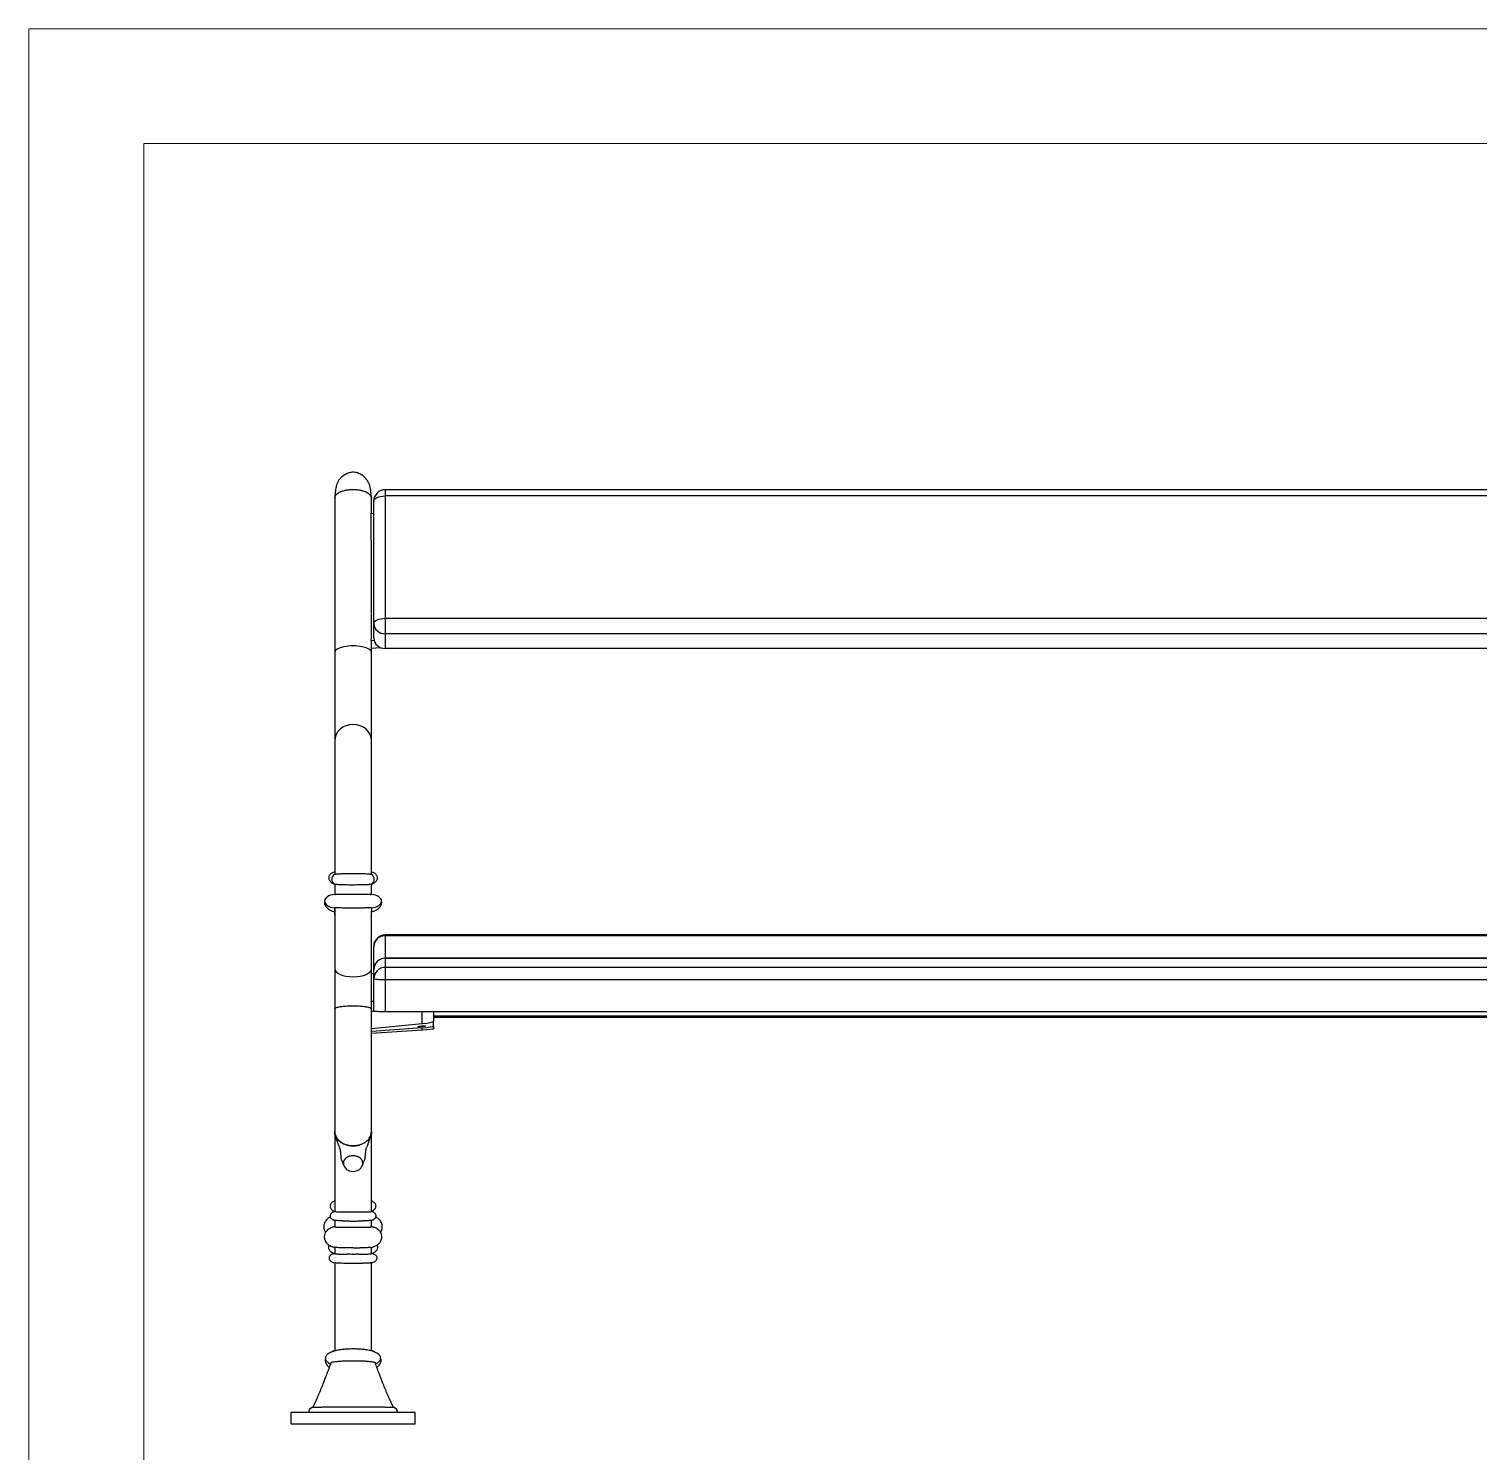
# Model space of a CAD drawing. Header units: millimetres. Extents: x 2710 to 8650, y -4054 to 146.
# Drawn here: x 2710 to 3974, y -1094 to 146 of the extents above; entities that cross this region are included whole.
import ezdxf

# ---------------------------------------------------------------- set-up
doc = ezdxf.new("R2010")
doc.units = ezdxf.units.MM
doc.layers.add('tabelka', color=155, linetype='Continuous')

# ---------------------------------------------------------------- blocks, each defined once
blk = doc.blocks.new('front')
at = {"linetype": 'Continuous'}
for p, q in [((-3297.6, 660.4), (-3297.6, 526.1)), ((-3265.6, 647.1), (-3265.6, 660.4)), ((-3263.6, 551), (-3263.6, 657.7)), ((-1473.6, 667.7), (-3253.6, 667.7)), ((-3253.6, 667.7), (-3253.6, 662.3)), ((-3253.6, 662.3), (-3253.6, 555.6)), ((-1473.6, 662.3), (-3253.6, 662.3)), ((-3265.7, 623.6), (-3265.7, 647.1)), ((-3265.7, 647.1), (-3263.6, 647)), ((-3265.6, 559.6), (-3265.6, 623.8)), ((-3263.6, 538.2), (-3263.6, 551)), ((-3253.6, 555.6), (-1473.6, 555.6)), ((-3253.6, 555.6), (-3253.6, 542.1)), ((-3263.3, 536.1), (-3265.7, 536)), ((-3265.7, 536), (-3265.7, 535.4)), ((-3265.6, 526.1), (-3265.6, 535.5)), ((-1473.6, 542.1), (-3253.6, 542.1)), ((-3253.6, 542.1), (-3253.6, 529.3)), ((-3297.6, 526.1), (-3297.6, 525.5)), ((-3297.6, 525.5), (-3297.6, 448.9)), ((-3265.6, 529.6), (-3258, 530.2)), ((-3265.6, 525.5), (-3265.6, 526.1)), ((-3265.6, 448.9), (-3265.6, 525.5)), ((-1473.6, 529.3), (-3253.6, 529.3)), ((-3297.6, 448.9), (-3297.6, 332.3)), ((-3265.6, 332.3), (-3265.6, 448.9)), ((-3297.6, 323.6), (-3297.6, 314.8)), ((-3265.6, 314.8), (-3265.6, 323.6)), ((-3297.6, 302.9), (-3297.6, 296.9)), ((-3297.6, 299.9), (-3297.6, 300.1)), ((-3297.6, 296.9), (-3297.6, 250)), ((-3265.6, 250), (-3265.6, 300.3)), ((-1473.6, 279.4), (-3253.6, 279.4)), ((-3253.6, 279.4), (-3253.6, 278.6)), ((-1473.6, 278.6), (-3253.6, 278.6)), ((-3253.6, 278.6), (-3253.6, 259.1)), ((-3263.6, 249.1), (-3263.6, 269.4)), ((-1473.6, 259.1), (-3253.6, 259.1)), ((-3253.6, 259.1), (-3253.6, 259)), ((-3253.6, 259), (-3253.6, 251.2)), ((-1473.6, 259), (-3253.6, 259)), ((-3297.6, 250), (-3297.6, 214.7)), ((-3265.6, 214.7), (-3265.6, 250)), ((-3265.6, 245.8), (-3263.6, 245.8)), ((-3263.6, 241.2), (-3263.6, 249.1)), ((-3263.6, 213.4), (-3263.6, 241.2)), ((-3253.6, 251.2), (-1473.6, 251.2)), ((-3253.6, 251.2), (-3253.6, 240.2)), ((-1473.6, 240.2), (-3253.6, 240.2)), ((-3253.6, 240.2), (-3253.6, 212.3)), ((-3265.6, 221.8), (-3263.6, 221.8)), ((-3297.6, 214.7), (-3297.6, 107.6)), ((-3265.6, 107), (-3265.6, 214.7)), ((-3262.1, 212.8), (-3265.6, 212.8)), ((-3265.6, 197.9), (-3221.3, 202.1)), ((-1473.6, 212.3), (-3253.6, 212.3)), ((-3221.3, 202.1), (-3221.3, 212.3)), ((-3211.6, 212.3), (-3211.6, 204.1)), ((-1516.6, 208.6), (-3211.6, 208.6)), ((-1516.6, 207.5), (-3211.6, 207.5)), ((-3211.6, 200.1), (-3211.6, 204.1)), ((-3221.3, 198.5), (-3265.6, 195.2)), ((-3265.6, 193.7), (-3221.3, 196.8)), ((-3221.3, 196.8), (-3221.3, 198.5)), ((-3211.6, 200.1), (-3211.6, 197.6)), ((-3297.6, 107), (-3297.6, 38.3)), ((-3296.5, 103.2), (-3296.4, 102.9)), ((-3267.7, 100.2), (-3267.4, 101.2)), ((-3266.8, 102.9), (-3266.7, 103.2)), ((-3265.6, 38.3), (-3265.6, 107)), ((-3281.6, 95.5), (-3281.6, 95.5)), ((-3297.6, 30.7), (-3297.6, 24.9)), ((-3282.9, 29.9), (-3281.6, 29.9)), ((-3265.6, 24.9), (-3265.6, 30.7)), ((-3297.6, 7.2), (-3297.6, 1.5)), ((-3265.6, 1.5), (-3265.6, 7.2)), ((-3297.6, -6.4), (-3297.6, -83.4)), ((-3265.6, -83.4), (-3265.6, -6.4)), ((-3335.7, -147.1), (-3335.7, -137.1)), ((-3227.5, -137.1), (-3335.7, -137.1)), ((-3227.5, -147.1), (-3227.5, -137.1)), ((-3227.5, -147.1), (-3335.7, -147.1))]:
    blk.add_line(p, q, dxfattribs=at)
at = {"linetype": 'Continuous', "flags": 128}
for points in [[(-3263.6, 657.7), (-3263.4, 658.6), (-3262.9, 659.4), (-3261.9, 660.2), (-3260.7, 660.9), (-3259.2, 661.5), (-3257.4, 661.9), (-3255.6, 662.2), (-3253.6, 662.3)], [(-3263.6, 551), (-3263.4, 551.9), (-3262.9, 552.8), (-3261.9, 553.6), (-3260.7, 554.2), (-3259.2, 554.8), (-3257.4, 555.2), (-3255.6, 555.5), (-3253.6, 555.6)], [(-3253.6, 240.2), (-3255.6, 240.2), (-3257.4, 240.2), (-3259.2, 240.3), (-3260.7, 240.5), (-3261.9, 240.6), (-3262.9, 240.8), (-3263.4, 241), (-3263.6, 241.2)], [(-3253.6, 212.3), (-3255.6, 212.3), (-3257.4, 212.4), (-3259.2, 212.5), (-3260.7, 212.6), (-3261.9, 212.8), (-3262.9, 213), (-3263.4, 213.2), (-3263.6, 213.4)], [(-3281.6, 95.5), (-3284.7, 95.7), (-3287.7, 96.4), (-3290.5, 97.6), (-3292.9, 99.1), (-3294.9, 100.9), (-3296.4, 103), (-3297.3, 105.3), (-3297.6, 107.6), (-3297.6, 107.9)], [(-3265.6, 107.9), (-3265.6, 107.6), (-3265.9, 105.3), (-3266.8, 103), (-3268.3, 100.9), (-3270.3, 99.1), (-3272.7, 97.6), (-3275.5, 96.4), (-3278.5, 95.7), (-3281.6, 95.5)]]:
    blk.add_lwpolyline(points, dxfattribs=at)
at = {"linetype": 'Continuous'}
for centre, radius, start, end in [((-3253.6, 657.7), 10, 90, 180), ((-3254.1, 551.6), 9.49, 183.5631, 273.1674), ((-3254.1, 538.8), 9.49, 183.5632, 273.1671), ((-3295.2, 327.9), 5, 118.1611, 241.1371), ((-3268.1, 327.9), 5, 298.6355, 61.6626), ((-3253.6, 269.4), 10, 90, 180), ((-3254, 269), 9.63, 87.716, 177.5177), ((-3253.6, 249.1), 10, 90, 180), ((-3253.6, 249.1), 9.97, 89.8415, 179.8407), ((-3253.6, 241.2), 9.97, 89.8415, 179.8407)]:
    blk.add_arc(centre, radius, start, end, dxfattribs=at)
for centre, major_axis, ratio, start_param, end_param in [((-3281.6, 526.1), (16, 0), 0.335382, 0, 3.141593), ((-3281.6, 448.9), (-16, 0), 0.875, 3.141593, 6.283185), ((-3295.4, 308.9), (-11, 0), 0.545455, 4.916777, 7.656712), ((-3267.8, 308.9), (11, 0), 0.545455, 4.908869, 7.653672), ((-3281.6, 250), (16, 0), 0.441764, 3.141593, 6.283185), ((-3221.6, 203.2), (10, 0.92), 0.104167, 4.739782, 6.273588), ((-3221.6, 199.4), (10, 0.72), 0.094476, 4.74263, 6.276407), ((-3221.6, 196.9), (10, 0.71), 0.011649, 4.748576, 6.282353), ((-3281.6, 80.7), (8.52, 0), 0.882353, 3.275401, 6.145454), ((-3314.6, -137.1), (6, 0), 0.833333, 1.910379, 3.141593), ((-3314.6, -137.1), (-6, 0), 0.833333, 5.056836, 6.283185), ((-3248.6, -137.1), (-6, 0), 0.833333, 3.141593, 4.394245), ((-3248.6, -137.1), (6, 0), 0.833333, 0, 1.220088)]:
    blk.add_ellipse(centre, major_axis=major_axis, ratio=ratio, start_param=start_param, end_param=end_param, dxfattribs=at)
blk.add_ellipse((-3221.6, 199.8), major_axis=(3.5, 0.25), ratio=0.094476, dxfattribs=at)
for points, knots in [([(-3265.6, 660.7), (-3265.7, 661.4), (-3265.8, 662.7), (-3266, 664.8), (-3266.2, 666.8), (-3266.5, 668.5), (-3266.8, 670.1), (-3267.3, 672.4), (-3268.5, 674.8), (-3269.8, 676.7), (-3271.4, 678.6), (-3274, 680.7), (-3277.1, 682.2), (-3279.9, 682.9), (-3282.1, 683), (-3284.2, 682.7), (-3286.3, 682.1), (-3288.3, 681.1), (-3290.1, 680), (-3291.6, 678.7), (-3292.8, 677.5), (-3293.7, 676.4), (-3294.3, 675.5), (-3294.8, 674.7), (-3295.3, 673.6), (-3295.8, 672.4), (-3296.3, 670.8), (-3296.7, 668.9), (-3297, 666.7), (-3297.3, 664), (-3297.5, 661.8), (-3297.6, 660.7)], [0, 0, 0, 0, 0.031316, 0.059318, 0.106102, 0.141107, 0.166536, 0.214968, 0.265658, 0.291373, 0.317813, 0.374394, 0.435285, 0.466915, 0.498301, 0.529738, 0.56157, 0.593954, 0.626614, 0.65552, 0.679634, 0.699708, 0.717013, 0.738355, 0.766445, 0.792853, 0.822633, 0.860149, 0.901781, 0.948074, 1, 1, 1, 1]), ([(-3297.6, 660.4), (-3297.6, 660.4), (-3297.7, 660.9), (-3297.4, 661.9), (-3296.5, 663.3), (-3295, 664.6), (-3293, 665.8), (-3290.5, 666.7), (-3287.8, 667.4), (-3284.7, 667.8), (-3281.6, 668), (-3278.5, 667.8), (-3275.5, 667.4), (-3272.7, 666.7), (-3270.3, 665.8), (-3268.3, 664.6), (-3266.7, 663.3), (-3265.9, 661.9), (-3265.5, 660.9), (-3265.6, 660.4), (-3265.6, 660.4)], [0, 0, 0, 0, 0.002728, 0.060722, 0.119372, 0.179217, 0.240588, 0.303571, 0.368005, 0.433529, 0.499635, 0.565741, 0.631265, 0.6957, 0.758681, 0.820053, 0.879898, 0.938547, 0.996542, 1, 1, 1, 1]), ([(-3265.7, 536), (-3265.6, 543.2), (-3265.6, 551), (-3265.6, 558.8), (-3265.6, 559.3)], [0, 0, 0, 0, 0.934148, 1, 1, 1, 1]), ([(-3297.6, 334.4), (-3297.8, 334.4), (-3298.5, 334.2), (-3299.5, 333.8), (-3300.7, 333.1), (-3301.6, 332.3), (-3302.3, 331.4), (-3302.8, 330.4), (-3302.9, 329.3), (-3302.7, 328.1), (-3302.2, 327), (-3301.4, 325.9), (-3300.3, 325), (-3299, 324.2), (-3298.1, 323.8), (-3297.6, 323.7), (-3297.6, 323.7)], [0, 0, 0, 0, 0.044957, 0.156495, 0.242684, 0.318861, 0.38936, 0.455221, 0.518569, 0.582761, 0.650593, 0.725627, 0.812651, 0.900912, 0.998835, 1, 1, 1, 1]), ([(-3297.5, 332.3), (-3297.5, 332.4), (-3297.5, 332.4), (-3296.8, 332.5), (-3295.4, 332.7), (-3293.5, 332.8), (-3291.7, 332.9), (-3289.7, 332.9), (-3287.3, 332.9), (-3284.6, 332.9), (-3281.8, 332.9), (-3278.8, 332.9), (-3275.9, 332.9), (-3273.1, 332.9), (-3270.7, 332.9), (-3268.6, 332.8), (-3267.1, 332.6), (-3266.1, 332.5), (-3265.7, 332.4), (-3265.7, 332.3), (-3265.7, 332.3)], [0, 0, 0, 0, 0.024762, 0.071144, 0.162896, 0.211671, 0.26159, 0.316058, 0.37179, 0.43287, 0.495485, 0.561005, 0.628407, 0.694022, 0.761846, 0.822298, 0.885077, 0.937379, 0.991605, 1, 1, 1, 1]), ([(-3265.4, 323.8), (-3265.3, 323.8), (-3264.8, 324), (-3263.8, 324.4), (-3262.7, 325.2), (-3261.7, 326.1), (-3260.9, 327.2), (-3260.4, 328.4), (-3260.3, 329.5), (-3260.5, 330.7), (-3261.1, 331.7), (-3261.9, 332.6), (-3263, 333.4), (-3264.3, 334), (-3265.1, 334.3), (-3265.6, 334.4)], [0, 0, 0, 0, 0.021926, 0.111562, 0.1938, 0.27398, 0.350057, 0.420369, 0.486815, 0.553235, 0.62359, 0.702908, 0.786888, 0.885951, 1, 1, 1, 1]), ([(-3265.7, 323.6), (-3265.7, 323.6), (-3265.6, 323.6), (-3266, 323.5), (-3267.1, 323.4), (-3268.8, 323.2), (-3270.4, 323.1), (-3272.3, 323), (-3274.6, 323), (-3277, 323), (-3279.8, 323), (-3282.7, 322.9), (-3285.7, 323), (-3288.6, 323), (-3291.2, 323), (-3293.5, 323.2), (-3295.3, 323.3), (-3296.6, 323.4), (-3297.4, 323.5), (-3297.5, 323.6), (-3297.6, 323.6)], [0, 0, 0, 0, 0.013313, 0.05942, 0.147326, 0.193559, 0.240902, 0.291944, 0.344182, 0.40116, 0.45951, 0.522052, 0.586295, 0.650642, 0.717096, 0.777274, 0.839703, 0.892484, 0.947233, 1, 1, 1, 1]), ([(-3306.3, 309.2), (-3306.4, 308.9), (-3306.6, 308.2), (-3306.6, 307), (-3306.2, 305.8), (-3305.6, 304.5), (-3304.6, 303.3), (-3303.3, 302.1), (-3301.6, 301.1), (-3299.8, 300.2), (-3298.5, 299.8), (-3297.7, 299.6), (-3297.6, 299.6)], [0, 0, 0, 0, 0.066625, 0.152782, 0.241377, 0.33544, 0.439084, 0.556462, 0.692458, 0.829399, 0.975062, 1, 1, 1, 1]), ([(-3297.6, 314.8), (-3297.5, 314.8), (-3297.2, 314.8), (-3295.5, 314.9), (-3293.6, 314.9), (-3291.8, 314.9), (-3289.8, 314.9), (-3287.4, 314.9), (-3284.7, 314.9), (-3281.9, 314.9), (-3278.9, 314.9), (-3276, 314.9), (-3273.2, 314.9), (-3270.7, 314.9), (-3268.6, 314.9), (-3267.1, 314.9), (-3266.1, 314.8), (-3265.7, 314.8), (-3265.7, 314.8), (-3265.7, 314.8)], [0, 0, 0, 0, 0.0858319, 0.1741464, 0.2209629, 0.2688772, 0.3211147, 0.3745636, 0.4331359, 0.4931577, 0.5565516, 0.6217556, 0.6853705, 0.7511663, 0.8093214, 0.8697161, 0.9200314, 0.9721943, 1, 1, 1, 1]), ([(-3265.6, 299.6), (-3265.3, 299.7), (-3264.3, 299.9), (-3262.8, 300.5), (-3261.1, 301.4), (-3259.6, 302.4), (-3258.3, 303.6), (-3257.4, 304.9), (-3256.8, 306.2), (-3256.6, 307.5), (-3256.7, 308.5), (-3256.9, 309), (-3256.9, 309.2)], [0, 0, 0, 0, 0.085847, 0.218217, 0.345192, 0.470585, 0.588815, 0.695621, 0.792065, 0.881869, 0.969677, 1, 1, 1, 1]), ([(-3297.6, 296.9), (-3297.6, 297.7), (-3297.6, 298.9), (-3297.6, 300.2), (-3297.6, 301), (-3297.6, 301.6), (-3297.6, 302.3), (-3297.6, 302.8), (-3297.6, 303), (-3297.6, 303.1)], [0, 0, 0, 0, 0.403071, 0.583231, 0.628271, 0.764171, 0.911493, 0.948323, 1, 1, 1, 1]), ([(-3265.7, 303.1), (-3265.8, 303.1), (-3265.9, 303), (-3266.6, 303), (-3267.5, 303), (-3268.8, 303), (-3270.4, 303), (-3272.3, 302.9), (-3274.6, 302.9), (-3277.1, 302.9), (-3279.8, 302.9), (-3282.7, 302.9), (-3285.7, 302.9), (-3288.6, 302.9), (-3291.2, 302.9), (-3293.6, 303), (-3295.3, 303), (-3296.6, 303), (-3297.4, 303), (-3297.5, 303.1), (-3297.5, 303.1)], [0, 0, 0, 0, 0.048103, 0.093155, 0.139405, 0.186642, 0.235011, 0.287206, 0.340609, 0.399164, 0.459138, 0.523164, 0.588944, 0.654614, 0.722414, 0.784155, 0.848211, 0.902255, 0.958331, 1, 1, 1, 1]), ([(-3265.6, 303.1), (-3265.6, 302.7), (-3265.6, 301.9), (-3265.6, 301), (-3265.6, 300.4), (-3265.6, 300.3)], [0, 0, 0, 0, 0.370074, 0.828932, 1, 1, 1, 1]), ([(-3297.6, 214.7), (-3297.6, 214.7), (-3297.6, 214.9), (-3297.5, 215.3), (-3296.7, 215.9), (-3295.4, 216.4), (-3293.7, 216.8), (-3291.5, 217.1), (-3289.2, 217.3), (-3286.6, 217.5), (-3284, 217.6), (-3281.4, 217.6), (-3278.8, 217.6), (-3276.3, 217.5), (-3274, 217.3), (-3271.9, 217.1), (-3270, 216.9), (-3268.4, 216.5), (-3267.1, 216.1), (-3266.2, 215.7), (-3265.7, 215.2), (-3265.6, 214.8), (-3265.6, 214.7), (-3265.6, 214.7)], [0, 0, 0, 0, 0.00043, 0.059157, 0.11951, 0.17916, 0.240856, 0.295589, 0.352162, 0.402982, 0.455407, 0.504119, 0.554282, 0.602392, 0.651865, 0.700636, 0.750721, 0.80142, 0.853425, 0.907387, 0.962696, 0.99957, 1, 1, 1, 1]), ([(-3297.6, 107.9), (-3297.5, 106.9), (-3297.3, 105.3), (-3296.4, 103.2), (-3295.3, 101.4), (-3293.8, 99.8), (-3292, 98.4), (-3289.9, 97.3), (-3287.6, 96.4), (-3285, 95.7), (-3283, 95.5), (-3281.8, 95.5), (-3281.6, 95.5)], [0, 0, 0, 0, 0.140495, 0.235982, 0.334137, 0.431776, 0.531891, 0.636639, 0.743955, 0.85811, 0.975176, 1, 1, 1, 1]), ([(-3295.8, 100.9), (-3296.1, 101.4), (-3296.8, 102.6), (-3297.4, 104.6), (-3297.6, 106.2), (-3297.6, 107), (-3297.6, 107)], [0, 0, 0, 0, 0.260623, 0.623811, 0.99734, 1, 1, 1, 1]), ([(-3296.9, 104.3), (-3296.9, 104.2), (-3296.8, 103.9), (-3296.6, 103.3), (-3296.3, 102.8), (-3296.2, 102.4), (-3296, 102), (-3296, 101.6), (-3295.9, 101.4), (-3295.8, 101.2)], [0, 0, 0, 0, 0.052042, 0.165001, 0.2791, 0.348633, 0.417989, 0.604688, 1, 1, 1, 1]), ([(-3295.9, 101.2), (-3295.8, 100.9), (-3295.7, 100.7), (-3295.6, 100.3), (-3295.6, 100.2)], [0, 0, 0, 0, 0.738353, 1, 1, 1, 1]), ([(-3281.6, 95.5), (-3280.8, 95.5), (-3279, 95.6), (-3276.3, 96.2), (-3273.7, 97.1), (-3271.2, 98.4), (-3269.1, 100.1), (-3267.5, 102), (-3266.4, 104), (-3265.8, 106), (-3265.7, 107.3), (-3265.6, 107.9)], [0, 0, 0, 0, 0.109475, 0.2214559, 0.3438741, 0.4702835, 0.5852211, 0.7042124, 0.8082236, 0.9157375, 1, 1, 1, 1]), ([(-3265.6, 107), (-3265.6, 107), (-3265.6, 106.5), (-3265.7, 105.3), (-3266.1, 103.4), (-3266.8, 101.9), (-3267.4, 101), (-3267.5, 100.9)], [0, 0, 0, 0, 0.002659, 0.230733, 0.564614, 0.906609, 1, 1, 1, 1]), ([(-3267.4, 101.2), (-3267.4, 101.4), (-3267.3, 101.6), (-3267.2, 102), (-3267.1, 102.3), (-3267, 102.6), (-3266.8, 103.1), (-3266.5, 103.6), (-3266.4, 104), (-3266.4, 104.1)], [0, 0, 0, 0, 0.454739, 0.573663, 0.661319, 0.732434, 0.803294, 0.947682, 1, 1, 1, 1]), ([(-3291.1, 82.1), (-3291.2, 82.4), (-3291.9, 83.8), (-3292.1, 86.5), (-3292.3, 89.7), (-3292.7, 92.5), (-3293.7, 95.1), (-3294.8, 97.6), (-3295.3, 99.3), (-3295.6, 100.2)], [0, 0, 0, 0, 0.041118, 0.251793, 0.406948, 0.562737, 0.703267, 0.846465, 1, 1, 1, 1]), ([(-3267.7, 100.2), (-3268, 99.2), (-3268.5, 97.3), (-3269.7, 94.8), (-3270.7, 92.1), (-3271, 89), (-3271.2, 85.8), (-3271.6, 83.5), (-3272, 82.3), (-3272.1, 82.1)], [0, 0, 0, 0, 0.174103, 0.315607, 0.458755, 0.631017, 0.801654, 0.974895, 1, 1, 1, 1]), ([(-3291.2, 82.1), (-3290.9, 81.5), (-3290.6, 80.3), (-3290, 79), (-3289.7, 78.3), (-3289.5, 77.9)], [0, 0, 0, 0, 0.387064, 0.673705, 1, 1, 1, 1]), ([(-3273.1, 80.4), (-3273.1, 80.6), (-3273.1, 81), (-3273.3, 81.7), (-3273.5, 82.3), (-3273.7, 82.9), (-3274.1, 83.4), (-3274.5, 84), (-3275, 84.5), (-3275.6, 85), (-3276.4, 85.5), (-3277.3, 86), (-3279, 86.6), (-3280.9, 86.9), (-3282.8, 86.8), (-3283.9, 86.7), (-3284.9, 86.4), (-3286, 86), (-3286.9, 85.5), (-3287.6, 85), (-3288.2, 84.5), (-3288.7, 84), (-3289.1, 83.4), (-3289.5, 82.9), (-3289.8, 82.3), (-3290, 81.7), (-3290.1, 81), (-3290.1, 80.4), (-3290.1, 79.9), (-3290.1, 79.7), (-3290.1, 79.6)], [0, 0, 0, 0, 0.028317, 0.05671, 0.085253, 0.114013, 0.140222, 0.172397, 0.20004, 0.232165, 0.267981, 0.309185, 0.355914, 0.482927, 0.527479, 0.570048, 0.610517, 0.657246, 0.698447, 0.734265, 0.76639, 0.794034, 0.826207, 0.852418, 0.881178, 0.909721, 0.938115, 0.966431, 0.994748, 1, 1, 1, 1]), ([(-3273.5, 78.5), (-3273.4, 78.7), (-3273.1, 79.2), (-3272.7, 80.4), (-3272.3, 81.5), (-3272.1, 82.1)], [0, 0, 0, 0, 0.181088, 0.527263, 1, 1, 1, 1]), ([(-3273.2, 79.6), (-3273.2, 79.7), (-3273.1, 79.9), (-3273.1, 80.2), (-3273.1, 80.4)], [0, 0, 0, 0, 0.181249, 1, 1, 1, 1]), ([(-3297.6, 47.6), (-3298, 47.5), (-3298.8, 47.1), (-3299.8, 46.4), (-3300.8, 45.5), (-3301.4, 44.5), (-3301.7, 43.4), (-3301.7, 42.4), (-3301.3, 41.3), (-3300.6, 40.3), (-3299.5, 39.3), (-3298.5, 38.7), (-3297.8, 38.4), (-3297.6, 38.3)], [0, 0, 0, 0, 0.088619, 0.197921, 0.295748, 0.384162, 0.466296, 0.546568, 0.630379, 0.722424, 0.831462, 0.950728, 1, 1, 1, 1]), ([(-3297.6, 38.3), (-3297.7, 38.3), (-3298, 38.2), (-3298.7, 38), (-3299.5, 37.6), (-3300.4, 37), (-3301.2, 36.2), (-3301.6, 35.2), (-3301.7, 34.2), (-3301.5, 33.3), (-3300.9, 32.4), (-3300, 31.6), (-3299, 31.1), (-3298.1, 30.8), (-3297.5, 30.6), (-3297.2, 30.6), (-3297.1, 30.6)], [0, 0, 0, 0, 0.025618, 0.094788, 0.170236, 0.255177, 0.340444, 0.416316, 0.485969, 0.555828, 0.630786, 0.715916, 0.817402, 0.896496, 0.974775, 1, 1, 1, 1]), ([(-3297.6, 38.3), (-3297.6, 38.2), (-3297.5, 38.2), (-3296.8, 38.1), (-3295.5, 38.1), (-3293.6, 38), (-3291.8, 38), (-3289.7, 38), (-3287.3, 38), (-3284.7, 37.9), (-3281.8, 37.9), (-3278.9, 37.9), (-3275.9, 38), (-3273.1, 38), (-3270.6, 38), (-3268.6, 38.1), (-3267.1, 38.1), (-3266.1, 38.1), (-3265.7, 38.2), (-3265.7, 38.2), (-3265.7, 38.3)], [0, 0, 0, 0, 0.043007, 0.087222, 0.175705, 0.222707, 0.270815, 0.323237, 0.376875, 0.435584, 0.495745, 0.559264, 0.624598, 0.688284, 0.754156, 0.812324, 0.872725, 0.923125, 0.975375, 1, 1, 1, 1]), ([(-3266.1, 30.6), (-3266, 30.6), (-3265.8, 30.6), (-3265.3, 30.7), (-3264.5, 31), (-3263.6, 31.4), (-3262.8, 32), (-3262, 32.8), (-3261.6, 33.7), (-3261.5, 34.7), (-3261.8, 35.7), (-3262.4, 36.5), (-3263.3, 37.3), (-3264.3, 37.9), (-3265.1, 38.2), (-3265.5, 38.3), (-3265.6, 38.3)], [0, 0, 0, 0, 0.016756, 0.091008, 0.160207, 0.23481, 0.317885, 0.401416, 0.47632, 0.545932, 0.616701, 0.69304, 0.780061, 0.883264, 0.963037, 1, 1, 1, 1]), ([(-3265.6, 38.3), (-3265.3, 38.4), (-3264.5, 38.8), (-3263.4, 39.6), (-3262.5, 40.5), (-3261.9, 41.5), (-3261.6, 42.5), (-3261.6, 43.6), (-3261.9, 44.7), (-3262.7, 45.7), (-3263.7, 46.6), (-3264.8, 47.3), (-3265.4, 47.6), (-3265.6, 47.6)], [0, 0, 0, 0, 0.089217, 0.198087, 0.295609, 0.383906, 0.466068, 0.546554, 0.630782, 0.723662, 0.834271, 0.954956, 1, 1, 1, 1]), ([(-3301.5, 33.5), (-3301.9, 33.2), (-3302.9, 32.7), (-3304.2, 31.6), (-3305.3, 30.3), (-3306.2, 28.9), (-3306.8, 27.4), (-3307.2, 25.8), (-3307.2, 24.2), (-3306.8, 22.6), (-3306.3, 21.2), (-3305.8, 20.4), (-3305.6, 20.1)], [0, 0, 0, 0, 0.104576, 0.218209, 0.326609, 0.43088, 0.531662, 0.630152, 0.728125, 0.82767, 0.930452, 1, 1, 1, 1]), ([(-3290.5, 30.1), (-3290.7, 30.1), (-3291.8, 30.1), (-3293.5, 30.2), (-3295.3, 30.3), (-3296.6, 30.4), (-3297, 30.5), (-3297.1, 30.6)], [0, 0, 0, 0, 0.077523, 0.336256, 0.604773, 0.830351, 1, 1, 1, 1]), ([(-3290.5, 30.1), (-3290.4, 30.1), (-3289.8, 30), (-3288.7, 30), (-3287.2, 30), (-3285.8, 30), (-3284.5, 30), (-3283.6, 29.9), (-3283, 29.9), (-3282.9, 29.9)], [0, 0, 0, 0, 0.046329, 0.258464, 0.460266, 0.657363, 0.802287, 0.964116, 1, 1, 1, 1]), ([(-3281.6, 29.9), (-3280.9, 29.9), (-3279.9, 29.9), (-3278.4, 30), (-3277.1, 30), (-3275.7, 30), (-3274.3, 30), (-3273.4, 30), (-3272.9, 30.1), (-3272.9, 30.1)], [0, 0, 0, 0, 0.233554, 0.328427, 0.484301, 0.643359, 0.811063, 0.982504, 1, 1, 1, 1]), ([(-3266.1, 30.6), (-3266.2, 30.5), (-3266.6, 30.5), (-3267.5, 30.4), (-3268.8, 30.2), (-3270.4, 30.2), (-3271.8, 30.1), (-3272.7, 30.1), (-3272.9, 30.1)], [0, 0, 0, 0, 0.15225, 0.339665, 0.531832, 0.728588, 0.941379, 1, 1, 1, 1]), ([(-3257.7, 20.1), (-3257.4, 20.5), (-3256.9, 21.2), (-3256.4, 22.7), (-3256.1, 24.3), (-3256.1, 25.9), (-3256.4, 27.5), (-3257.1, 29.1), (-3258.1, 30.5), (-3259.3, 31.8), (-3260.6, 32.8), (-3261.4, 33.3), (-3261.8, 33.5)], [0, 0, 0, 0, 0.074868, 0.176575, 0.275758, 0.374185, 0.474058, 0.577109, 0.686199, 0.804976, 0.922726, 1, 1, 1, 1]), ([(-3297.6, 25), (-3297.8, 24.9), (-3298.3, 24.9), (-3299.1, 24.7), (-3300.1, 24.4), (-3301.3, 23.9), (-3302.6, 23.2), (-3303.9, 22.2), (-3305.1, 20.9), (-3306, 19.5), (-3306.5, 18), (-3306.8, 16.5), (-3306.7, 14.9), (-3306.3, 13.4), (-3305.6, 12), (-3304.6, 10.7), (-3303.3, 9.5), (-3301.9, 8.5), (-3300.5, 7.9), (-3299.3, 7.5), (-3298.2, 7.2), (-3297.7, 7.1), (-3297.4, 7.1)], [0, 0, 0, 0, 0.030431, 0.06742, 0.106422, 0.150366, 0.2023, 0.260391, 0.31885, 0.374994, 0.428912, 0.4814, 0.533499, 0.5862, 0.640272, 0.696616, 0.755931, 0.818733, 0.872713, 0.917363, 0.9591, 1, 1, 1, 1]), ([(-3297.6, 24.9), (-3297.6, 24.9), (-3297.5, 24.8), (-3296.7, 24.7), (-3295.2, 24.7), (-3293.2, 24.6), (-3291.3, 24.6), (-3289.2, 24.5), (-3286.7, 24.5), (-3284, 24.5), (-3281.2, 24.5), (-3278.2, 24.5), (-3275.2, 24.5), (-3272.5, 24.5), (-3270.1, 24.6), (-3268.2, 24.7), (-3266.8, 24.7), (-3266, 24.8), (-3265.6, 24.8), (-3265.7, 24.9), (-3265.7, 24.9)], [0, 0, 0, 0, 0.047912, 0.097506, 0.186251, 0.233741, 0.282341, 0.335482, 0.389856, 0.449332, 0.510296, 0.574189, 0.639945, 0.703323, 0.768919, 0.826252, 0.885802, 0.935324, 0.986633, 1, 1, 1, 1]), ([(-3266.4, 7), (-3266.3, 7), (-3265.9, 7), (-3265.1, 7.2), (-3264.2, 7.4), (-3263.1, 7.7), (-3261.9, 8.2), (-3260.6, 9), (-3259.3, 10), (-3258.1, 11.2), (-3257.3, 12.6), (-3256.7, 14.2), (-3256.4, 15.7), (-3256.5, 17.2), (-3256.9, 18.8), (-3257.6, 20.2), (-3258.6, 21.5), (-3259.9, 22.7), (-3261.4, 23.6), (-3262.7, 24.2), (-3263.9, 24.6), (-3264.9, 24.9), (-3265.4, 24.9), (-3265.6, 25)], [0, 0, 0, 0, 0.026478, 0.068231, 0.103988, 0.142042, 0.185271, 0.236464, 0.293428, 0.350429, 0.405075, 0.457475, 0.508383, 0.558803, 0.609732, 0.661895, 0.716185, 0.773319, 0.833848, 0.884954, 0.927556, 0.967727, 1, 1, 1, 1]), ([(-3302.6, 9), (-3302.7, 8.7), (-3303.1, 8.1), (-3303.2, 7.1), (-3303.1, 6), (-3302.6, 5), (-3301.8, 3.9), (-3300.6, 2.9), (-3299.2, 2.1), (-3298.1, 1.8), (-3297.6, 1.6)], [0, 0, 0, 0, 0.099229, 0.203513, 0.307456, 0.417391, 0.540282, 0.688123, 0.848535, 1, 1, 1, 1]), ([(-3297.6, 1.6), (-3297.8, 1.6), (-3298.1, 1.5), (-3298.8, 1.4), (-3299.5, 1.2), (-3300.3, 0.8), (-3301.2, 0.3), (-3302, -0.4), (-3302.4, -1.3), (-3302.6, -2.3), (-3302.4, -3.3), (-3301.9, -4.2), (-3301.1, -5), (-3300.1, -5.6), (-3299.1, -6.1), (-3298.2, -6.3), (-3297.6, -6.4), (-3297.4, -6.5), (-3297.3, -6.5)], [0, 0, 0, 0, 0.053523, 0.126719, 0.184818, 0.244615, 0.30987, 0.378451, 0.441274, 0.499306, 0.55758, 0.620039, 0.690639, 0.773496, 0.843642, 0.908443, 0.979154, 1, 1, 1, 1]), ([(-3297.6, 1.5), (-3297.6, 1.5), (-3297.5, 1.4), (-3297, 1.3), (-3296.1, 1.3), (-3295, 1.2), (-3293.5, 1.1), (-3291.7, 1.1), (-3289.6, 1), (-3287.9, 1), (-3286.9, 1), (-3286.7, 1)], [0, 0, 0, 0, 0.110893, 0.224969, 0.336811, 0.451508, 0.571267, 0.693835, 0.827531, 0.964328, 1, 1, 1, 1]), ([(-3281.6, 6.5), (-3282.3, 6.5), (-3283.9, 6.5), (-3286.5, 6.5), (-3289.4, 6.5), (-3291.9, 6.6), (-3294.1, 6.7), (-3295.8, 6.9), (-3296.7, 7), (-3297, 7), (-3297.1, 7)], [0, 0, 0, 0, 0.094516, 0.2461, 0.395783, 0.550477, 0.688947, 0.832689, 0.953063, 1, 1, 1, 1]), ([(-3281.6, 0.9), (-3282.3, 0.9), (-3283.3, 0.9), (-3284.8, 1), (-3285.8, 1), (-3286.4, 1), (-3286.7, 1)], [0, 0, 0, 0, 0.416684, 0.586338, 0.864669, 1, 1, 1, 1]), ([(-3281.6, 6.5), (-3280.9, 6.5), (-3279.9, 6.5), (-3278.4, 6.5), (-3277.1, 6.5), (-3276.1, 6.5), (-3275.7, 6.5), (-3275.6, 6.5)], [0, 0, 0, 0, 0.357524, 0.503208, 0.742609, 0.98712, 1, 1, 1, 1]), ([(-3276.5, 1), (-3276.8, 1), (-3277.5, 1), (-3278.6, 1), (-3280, 0.9), (-3281, 0.9), (-3281.6, 0.9)], [0, 0, 0, 0, 0.179256, 0.414534, 0.659975, 1, 1, 1, 1]), ([(-3276.5, 1), (-3276.3, 1), (-3275.1, 1), (-3273, 1), (-3270.6, 1.1), (-3268.5, 1.2), (-3267.1, 1.3), (-3266.1, 1.3), (-3265.7, 1.4), (-3265.7, 1.5), (-3265.7, 1.5)], [0, 0, 0, 0, 0.039317, 0.202412, 0.37109, 0.520213, 0.675073, 0.804117, 0.937879, 1, 1, 1, 1]), ([(-3266.4, 7), (-3266.6, 7), (-3266.9, 6.9), (-3267.9, 6.8), (-3269.2, 6.7), (-3270.9, 6.6), (-3272.9, 6.6), (-3274.5, 6.5), (-3275.5, 6.5), (-3275.6, 6.5)], [0, 0, 0, 0, 0.090079, 0.25094, 0.417637, 0.588279, 0.773533, 0.963082, 1, 1, 1, 1]), ([(-3265.9, -6.5), (-3265.8, -6.5), (-3265.5, -6.4), (-3264.9, -6.3), (-3264.1, -6), (-3263.2, -5.7), (-3262.3, -5.1), (-3261.5, -4.3), (-3260.9, -3.4), (-3260.6, -2.4), (-3260.8, -1.4), (-3261.2, -0.5), (-3262, 0.3), (-3262.9, 0.8), (-3263.9, 1.2), (-3264.7, 1.5), (-3265.3, 1.6), (-3265.5, 1.6), (-3265.6, 1.6)], [0, 0, 0, 0, 0.040662, 0.105519, 0.163261, 0.225095, 0.294553, 0.369088, 0.436441, 0.496508, 0.554097, 0.614429, 0.681244, 0.759945, 0.827737, 0.892665, 0.971902, 1, 1, 1, 1]), ([(-3265.5, 1.6), (-3265.4, 1.6), (-3264.8, 1.8), (-3263.8, 2.3), (-3262.5, 3.1), (-3261.4, 4), (-3260.6, 5), (-3260.2, 6.1), (-3260, 7.2), (-3260.2, 8.2), (-3260.5, 8.7), (-3260.7, 9)], [0, 0, 0, 0, 0.022308, 0.176949, 0.325978, 0.460332, 0.581829, 0.693581, 0.800558, 0.90961, 1, 1, 1, 1]), ([(-3265.9, -6.5), (-3266, -6.5), (-3266.1, -6.5), (-3266.6, -6.6), (-3267.6, -6.7), (-3268.9, -6.7), (-3270.5, -6.8), (-3272.4, -6.9), (-3274.7, -7), (-3277.2, -7), (-3279.9, -7.1), (-3282.8, -7.1), (-3285.8, -7), (-3288.7, -7), (-3291.3, -6.9), (-3293.6, -6.8), (-3295.4, -6.7), (-3296.7, -6.6), (-3297.1, -6.5), (-3297.3, -6.5)], [0, 0, 0, 0, 0.006821, 0.055954, 0.106378, 0.158212, 0.211282, 0.268661, 0.327373, 0.391661, 0.45751, 0.527808, 0.600031, 0.672099, 0.746521, 0.814018, 0.884049, 0.943124, 1, 1, 1, 1]), ([(-3281.6, -81.6), (-3282.5, -81.6), (-3283.8, -81.6), (-3285.6, -81.7), (-3287.1, -81.8), (-3288.9, -81.9), (-3290.7, -82.1), (-3292.6, -82.3), (-3294.5, -82.6), (-3296.3, -83), (-3298.2, -83.5), (-3300, -84.1), (-3301.7, -84.8), (-3303.2, -85.7), (-3304.4, -86.6), (-3305.2, -87.6), (-3305.6, -88.7), (-3305.8, -89.7), (-3305.6, -90.8), (-3305, -91.8), (-3304.1, -92.8), (-3302.9, -93.8), (-3301.8, -94.4), (-3301.3, -94.6)], [0, 0, 0, 0, 0.061627, 0.086696, 0.128198, 0.171055, 0.21705, 0.265259, 0.315637, 0.36836, 0.423795, 0.482006, 0.540823, 0.595975, 0.645618, 0.689937, 0.730309, 0.768639, 0.807021, 0.847244, 0.891344, 0.94217, 1, 1, 1, 1]), ([(-3297.6, -82.9), (-3298.1, -83.1), (-3299.2, -83.6), (-3300.3, -84.1), (-3300.9, -84.5), (-3300.9, -84.5)], [0, 0, 0, 0, 0.4213594, 0.9455219, 1, 1, 1, 1]), ([(-3262, -94.6), (-3261.8, -94.5), (-3261, -94.2), (-3259.9, -93.5), (-3258.8, -92.5), (-3258, -91.4), (-3257.6, -90.4), (-3257.5, -89.3), (-3257.7, -88.3), (-3258.3, -87.2), (-3259.3, -86.2), (-3260.7, -85.2), (-3262.5, -84.4), (-3264.5, -83.6), (-3266.6, -83.1), (-3268.6, -82.6), (-3270.7, -82.3), (-3272.7, -82.1), (-3274.7, -81.9), (-3276.5, -81.8), (-3278.1, -81.7), (-3279.8, -81.6), (-3281, -81.6), (-3281.6, -81.6)], [0, 0, 0, 0, 0.0211591, 0.0755149, 0.1241312, 0.1675804, 0.207464, 0.245798, 0.2847543, 0.3260111, 0.3719651, 0.4258151, 0.4922121, 0.5592674, 0.6231113, 0.6807407, 0.7356711, 0.7880491, 0.8367601, 0.8833738, 0.9170959, 0.9542989, 1, 1, 1, 1]), ([(-3262.6, -84.4), (-3262.9, -84.2), (-3263.7, -83.7), (-3264.7, -83.2), (-3265.5, -83), (-3265.6, -82.9)], [0, 0, 0, 0, 0.283913, 0.908327, 1, 1, 1, 1]), ([(-3300.8, -93.5), (-3302.2, -97.1), (-3304.8, -104.1), (-3308.8, -114.4), (-3312.7, -123.8), (-3315.4, -129.6), (-3316.7, -132.3)], [0, 0, 0, 0, 0.275899, 0.539553, 0.78695, 1, 1, 1, 1]), ([(-3305.7, -89.6), (-3305.7, -89.7), (-3306, -90.3), (-3306.1, -91.3), (-3306, -92.6), (-3305.5, -93.9), (-3304.8, -95.3), (-3303.7, -96.5), (-3302.8, -97.2), (-3302.4, -97.6)], [0, 0, 0, 0, 0.054133, 0.206002, 0.357995, 0.512976, 0.673304, 0.842515, 1, 1, 1, 1]), ([(-3300.9, -93.8), (-3300.9, -93.7), (-3300.8, -93.4), (-3299.7, -92.9), (-3297.7, -92.6), (-3295.5, -92.4), (-3293.2, -92.2), (-3290.3, -92), (-3286.5, -91.8), (-3282.4, -91.8), (-3278.1, -91.8), (-3274.2, -91.9), (-3271, -92.1), (-3268.3, -92.3), (-3266.3, -92.5), (-3264.7, -92.7), (-3263.5, -93), (-3262.6, -93.3), (-3262.4, -93.6), (-3262.3, -93.7)], [0, 0, 0, 0, 0.01824, 0.094757, 0.173997, 0.218398, 0.263694, 0.331273, 0.400787, 0.48536, 0.572383, 0.642877, 0.71519, 0.768165, 0.822476, 0.866141, 0.910991, 0.954707, 1, 1, 1, 1]), ([(-3246.5, -132.4), (-3247.8, -129.7), (-3250.6, -123.8), (-3254.5, -114.4), (-3258.5, -104.1), (-3261.1, -97.1), (-3262.4, -93.5)], [0, 0, 0, 0, 0.213862, 0.461004, 0.724386, 1, 1, 1, 1]), ([(-3260.9, -97.6), (-3260.8, -97.5), (-3260.2, -97.1), (-3259.3, -96.2), (-3258.3, -95), (-3257.6, -93.7), (-3257.2, -92.4), (-3257.2, -91), (-3257.3, -90.1), (-3257.5, -89.6), (-3257.6, -89.5)], [0, 0, 0, 0, 0.035875, 0.19792, 0.355879, 0.510491, 0.663557, 0.817674, 0.975753, 1, 1, 1, 1]), ([(-3316.6, -132.4), (-3316.6, -132.4), (-3316.6, -132.4), (-3315.7, -132.4), (-3313.9, -132.3), (-3311.3, -132.3), (-3308, -132.2), (-3304, -132.1), (-3299.3, -132.1), (-3294, -132.1), (-3288.3, -132.1), (-3282.2, -132.1), (-3276, -132.1), (-3269.8, -132.1), (-3264, -132.1), (-3258.8, -132.1), (-3254.3, -132.2), (-3250.8, -132.3), (-3248.3, -132.4), (-3246.8, -132.4), (-3246.6, -132.4), (-3246.5, -132.4)], [0, 0, 0, 0, 0.032838, 0.079366, 0.127171, 0.175105, 0.224285, 0.275073, 0.327151, 0.381485, 0.437238, 0.494462, 0.553267, 0.611783, 0.672058, 0.729398, 0.788588, 0.842785, 0.89881, 0.948982, 1, 1, 1, 1])]:
    blk.add_open_spline(points, degree=3, knots=knots, dxfattribs=at)

msp = doc.modelspace()

# ---------------------------------------------------------------- linework, layer by layer
at = {"layer": 'tabelka', "lineweight": 5}
for points in [[(2710.44, 146.45), (8650.44, 146.45), (8650.44, -4053.55), (2710.44, -4053.55)], [(2810.44, 46.45), (8550.44, 46.45), (8550.44, -3953.55), (2810.44, -3953.55)]]:
    msp.add_lwpolyline(points, close=True, dxfattribs=at)

# ---------------------------------------------------------------- block references
msp.add_blockref('front', (6274.59, -923.01))

doc.saveas('drawing.dxf')
